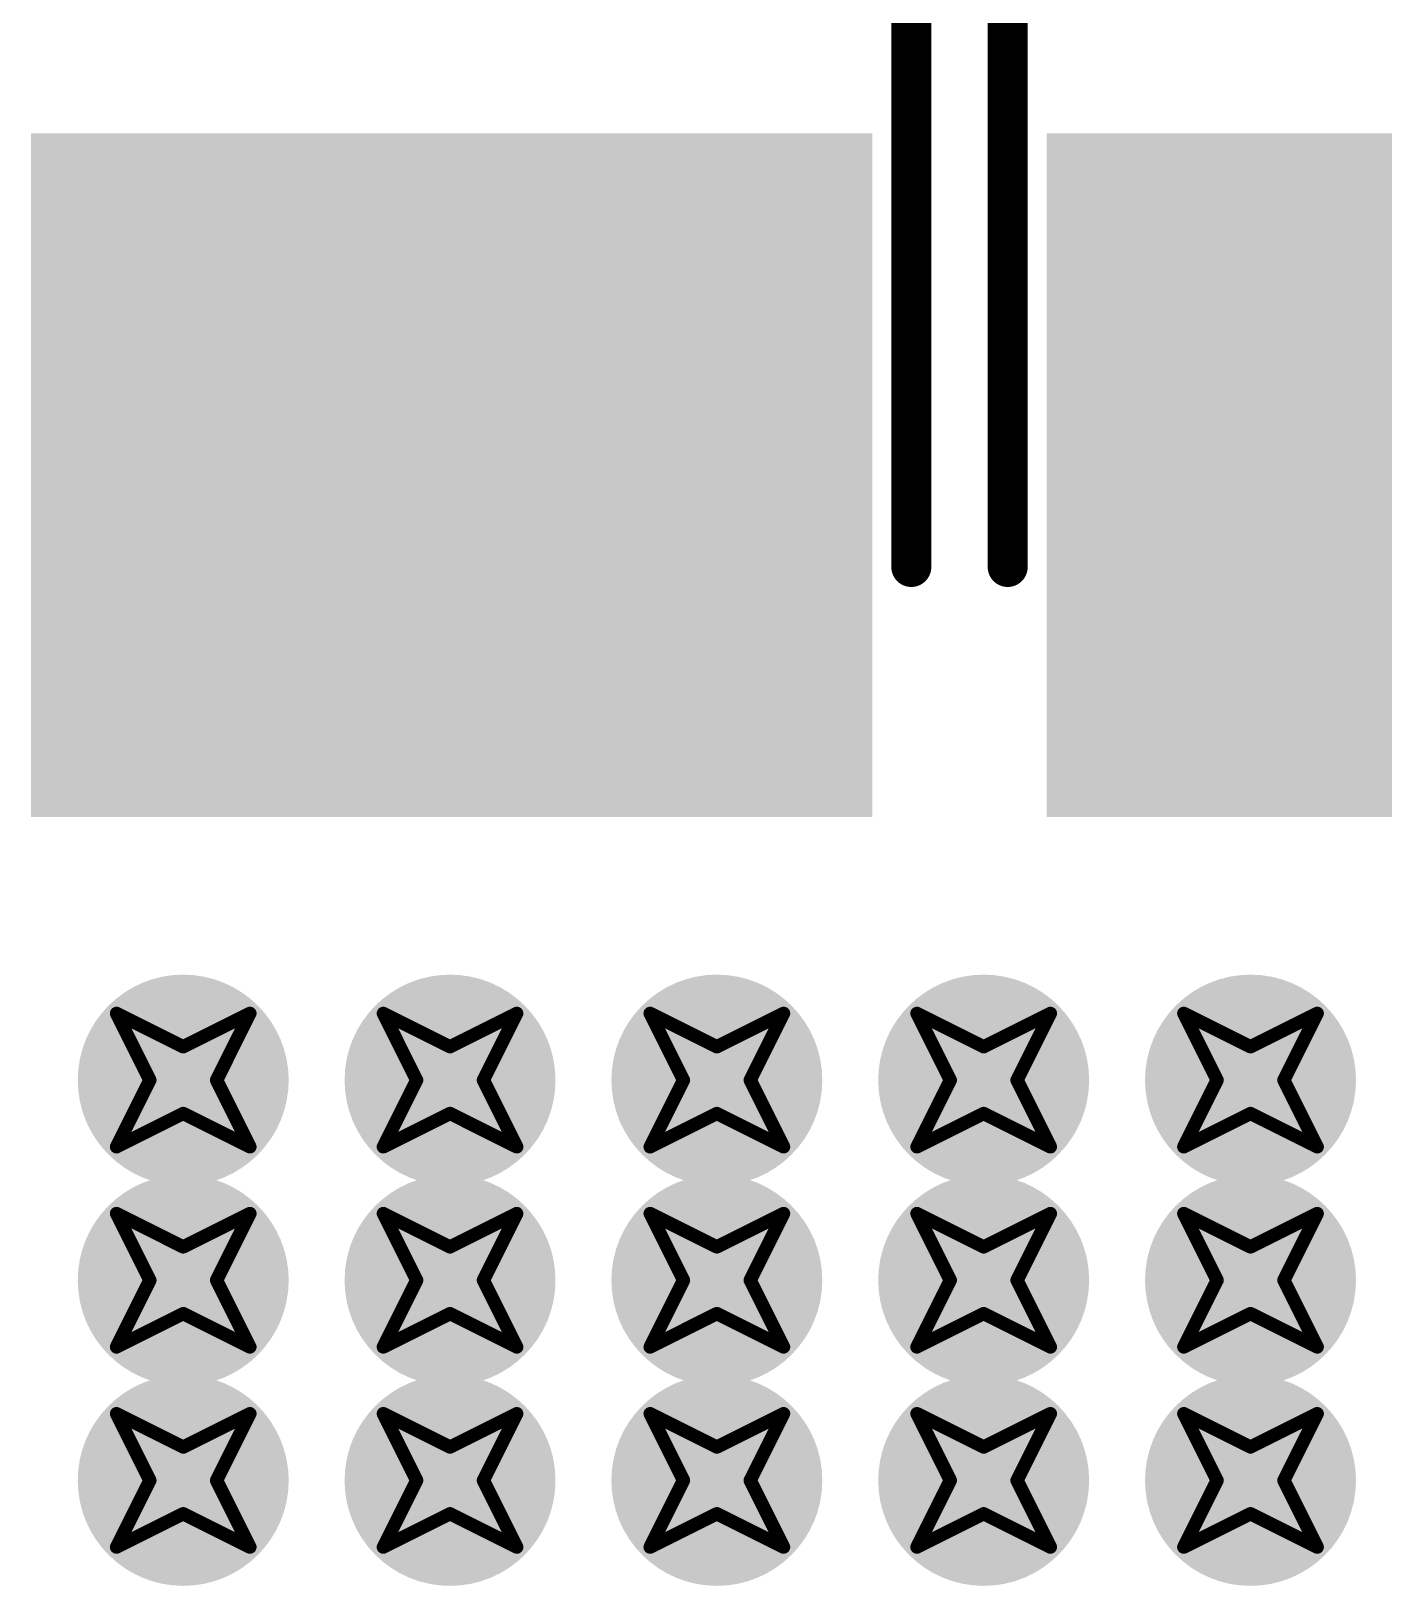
# Model space of a CAD drawing. Header units: inches. Extents: x -11 to 1110, y -7 to 455.
# Drawn here: x 638.56 to 643.71, y 19.18 to 25.1 of the extents above; entities that cross this region are included whole.
import ezdxf

# ---------------------------------------------------------------- set-up
doc = ezdxf.new("R2010")
doc.units = ezdxf.units.IN
for name, color, linetype in [('Bottom Layer', 5, 'Continuous'), ('Bottom Overlay', 54, 'Continuous'), ('Bottom Paste', 16, 'Continuous'), ('Bottom Solder', 6, 'Continuous'), ('Drill Drawing', 1, 'Continuous'), ('Top Layer', 1, 'Continuous'), ('Top Solder', 216, 'Continuous'), ('Via Holes', 16, 'Continuous')]:
    doc.layers.add(name, color=color, linetype=linetype)

# ---------------------------------------------------------------- blocks, each defined once
blk = doc.blocks.new('C____C_B_248')
at = {"layer": 'Bottom Layer'}
blk.add_hatch(color=5, dxfattribs=at).paths.add_polyline_path([(1.5, 1.5), (3.9, 1.5), (3.9, -1.5), (1.5, -1.5)])
at = {"layer": 'Bottom Paste'}
blk.add_hatch(color=16, dxfattribs=at).paths.add_polyline_path([(1.5, 1.5), (3.9, 1.5), (3.9, -1.5), (1.5, -1.5)])
at = {"layer": 'Bottom Solder'}
blk.add_hatch(color=6, dxfattribs=at).paths.add_polyline_path([(1.3984, 1.6016), (4.0016, 1.6016), (4.0016, -1.6016), (1.3984, -1.6016)])
at = {"layer": 'Bottom Overlay'}
blk.add_lwpolyline([(3.05, -1.75, 0.1524, 0.1524, 0), (-3.0251, -1.75, 0.1524, 0.1524, 0)], format="xyseb", dxfattribs=at)
blk.add_lwpolyline([(3.0119, -1.75, 0.0762, 0.0762, 1), (3.0881, -1.75, 0.0762, 0.0762, 1)], format="xyseb", close=True, dxfattribs=at)
blk = doc.blocks.new('C____C_B_249')
at = {"layer": 'Bottom Layer'}
blk.add_hatch(color=5, dxfattribs=at).paths.add_polyline_path([(1.5, 1.5), (3.9, 1.5), (3.9, -1.5), (1.5, -1.5)])
at = {"layer": 'Bottom Paste'}
blk.add_hatch(color=16, dxfattribs=at).paths.add_polyline_path([(1.5, 1.5), (3.9, 1.5), (3.9, -1.5), (1.5, -1.5)])
at = {"layer": 'Bottom Solder'}
blk.add_hatch(color=6, dxfattribs=at).paths.add_polyline_path([(1.3984, 1.6016), (4.0016, 1.6016), (4.0016, -1.6016), (1.3984, -1.6016)])
at = {"layer": 'Bottom Overlay'}
blk.add_lwpolyline([(3.05, 1.75, 0.1524, 0.1524, 0), (-3.0251, 1.75, 0.1524, 0.1524, 0)], format="xyseb", dxfattribs=at)
blk.add_lwpolyline([(3.0119, 1.75, 0.0762, 0.0762, 1), (3.0881, 1.75, 0.0762, 0.0762, 1)], format="xyseb", close=True, dxfattribs=at)

msp = doc.modelspace()

# ---------------------------------------------------------------- hatches: boundary and pattern name
at = {"layer": 'Bottom Layer'}
h = msp.add_hatch(color=5, dxfattribs=at)
edge = h.paths.add_edge_path()
edge.add_arc((639.1402, 21.1074), 0.3, 0, 360)
h = msp.add_hatch(color=5, dxfattribs=at)
edge = h.paths.add_edge_path()
edge.add_arc((640.1562, 21.1074), 0.3, 0, 360)
h = msp.add_hatch(color=5, dxfattribs=at)
edge = h.paths.add_edge_path()
edge.add_arc((641.1722, 21.1074), 0.3, 0, 360)
h = msp.add_hatch(color=5, dxfattribs=at)
edge = h.paths.add_edge_path()
edge.add_arc((642.1882, 21.1074), 0.3, 0, 360)
h = msp.add_hatch(color=5, dxfattribs=at)
edge = h.paths.add_edge_path()
edge.add_arc((643.2042, 21.1074), 0.3, 0, 360)
h = msp.add_hatch(color=5, dxfattribs=at)
edge = h.paths.add_edge_path()
edge.add_arc((639.1402, 20.3454), 0.3, 0, 360)
h = msp.add_hatch(color=5, dxfattribs=at)
edge = h.paths.add_edge_path()
edge.add_arc((640.1562, 20.3454), 0.3, 0, 360)
h = msp.add_hatch(color=5, dxfattribs=at)
edge = h.paths.add_edge_path()
edge.add_arc((641.1722, 20.3454), 0.3, 0, 360)
h = msp.add_hatch(color=5, dxfattribs=at)
edge = h.paths.add_edge_path()
edge.add_arc((642.1882, 20.3454), 0.3, 0, 360)
h = msp.add_hatch(color=5, dxfattribs=at)
edge = h.paths.add_edge_path()
edge.add_arc((643.2042, 20.3454), 0.3, 0, 360)
h = msp.add_hatch(color=5, dxfattribs=at)
edge = h.paths.add_edge_path()
edge.add_arc((639.1402, 19.5834), 0.3, 0, 360)
h = msp.add_hatch(color=5, dxfattribs=at)
edge = h.paths.add_edge_path()
edge.add_arc((640.1562, 19.5834), 0.3, 0, 360)
h = msp.add_hatch(color=5, dxfattribs=at)
edge = h.paths.add_edge_path()
edge.add_arc((641.1722, 19.5834), 0.3, 0, 360)
h = msp.add_hatch(color=5, dxfattribs=at)
edge = h.paths.add_edge_path()
edge.add_arc((642.1882, 19.5834), 0.3, 0, 360)
h = msp.add_hatch(color=5, dxfattribs=at)
edge = h.paths.add_edge_path()
edge.add_arc((643.2042, 19.5834), 0.3, 0, 360)
at = {"layer": 'Bottom Solder'}
h = msp.add_hatch(color=6, dxfattribs=at)
edge = h.paths.add_edge_path()
edge.add_arc((639.1402, 21.1074), 0.4016, 0, 360)
h = msp.add_hatch(color=6, dxfattribs=at)
edge = h.paths.add_edge_path()
edge.add_arc((640.1562, 21.1074), 0.4016, 0, 360)
h = msp.add_hatch(color=6, dxfattribs=at)
edge = h.paths.add_edge_path()
edge.add_arc((641.1722, 21.1074), 0.4016, 0, 360)
h = msp.add_hatch(color=6, dxfattribs=at)
edge = h.paths.add_edge_path()
edge.add_arc((642.1882, 21.1074), 0.4016, 0, 360)
h = msp.add_hatch(color=6, dxfattribs=at)
edge = h.paths.add_edge_path()
edge.add_arc((643.2042, 21.1074), 0.4016, 0, 360)
h = msp.add_hatch(color=6, dxfattribs=at)
edge = h.paths.add_edge_path()
edge.add_arc((639.1402, 20.3454), 0.4016, 0, 360)
h = msp.add_hatch(color=6, dxfattribs=at)
edge = h.paths.add_edge_path()
edge.add_arc((640.1562, 20.3454), 0.4016, 0, 360)
h = msp.add_hatch(color=6, dxfattribs=at)
edge = h.paths.add_edge_path()
edge.add_arc((641.1722, 20.3454), 0.4016, 0, 360)
h = msp.add_hatch(color=6, dxfattribs=at)
edge = h.paths.add_edge_path()
edge.add_arc((642.1882, 20.3454), 0.4016, 0, 360)
h = msp.add_hatch(color=6, dxfattribs=at)
edge = h.paths.add_edge_path()
edge.add_arc((643.2042, 20.3454), 0.4016, 0, 360)
h = msp.add_hatch(color=6, dxfattribs=at)
edge = h.paths.add_edge_path()
edge.add_arc((639.1402, 19.5834), 0.4016, 0, 360)
h = msp.add_hatch(color=6, dxfattribs=at)
edge = h.paths.add_edge_path()
edge.add_arc((640.1562, 19.5834), 0.4016, 0, 360)
h = msp.add_hatch(color=6, dxfattribs=at)
edge = h.paths.add_edge_path()
edge.add_arc((641.1722, 19.5834), 0.4016, 0, 360)
h = msp.add_hatch(color=6, dxfattribs=at)
edge = h.paths.add_edge_path()
edge.add_arc((642.1882, 19.5834), 0.4016, 0, 360)
h = msp.add_hatch(color=6, dxfattribs=at)
edge = h.paths.add_edge_path()
edge.add_arc((643.2042, 19.5834), 0.4016, 0, 360)
at = {"layer": 'Top Layer'}
h = msp.add_hatch(color=1, dxfattribs=at)
edge = h.paths.add_edge_path()
edge.add_arc((639.1402, 21.1074), 0.3, 0, 360)
h = msp.add_hatch(color=1, dxfattribs=at)
edge = h.paths.add_edge_path()
edge.add_arc((640.1562, 21.1074), 0.3, 0, 360)
h = msp.add_hatch(color=1, dxfattribs=at)
edge = h.paths.add_edge_path()
edge.add_arc((641.1722, 21.1074), 0.3, 0, 360)
h = msp.add_hatch(color=1, dxfattribs=at)
edge = h.paths.add_edge_path()
edge.add_arc((642.1882, 21.1074), 0.3, 0, 360)
h = msp.add_hatch(color=1, dxfattribs=at)
edge = h.paths.add_edge_path()
edge.add_arc((643.2042, 21.1074), 0.3, 0, 360)
h = msp.add_hatch(color=1, dxfattribs=at)
edge = h.paths.add_edge_path()
edge.add_arc((639.1402, 20.3454), 0.3, 0, 360)
h = msp.add_hatch(color=1, dxfattribs=at)
edge = h.paths.add_edge_path()
edge.add_arc((640.1562, 20.3454), 0.3, 0, 360)
h = msp.add_hatch(color=1, dxfattribs=at)
edge = h.paths.add_edge_path()
edge.add_arc((641.1722, 20.3454), 0.3, 0, 360)
h = msp.add_hatch(color=1, dxfattribs=at)
edge = h.paths.add_edge_path()
edge.add_arc((642.1882, 20.3454), 0.3, 0, 360)
h = msp.add_hatch(color=1, dxfattribs=at)
edge = h.paths.add_edge_path()
edge.add_arc((643.2042, 20.3454), 0.3, 0, 360)
h = msp.add_hatch(color=1, dxfattribs=at)
edge = h.paths.add_edge_path()
edge.add_arc((639.1402, 19.5834), 0.3, 0, 360)
h = msp.add_hatch(color=1, dxfattribs=at)
edge = h.paths.add_edge_path()
edge.add_arc((640.1562, 19.5834), 0.3, 0, 360)
h = msp.add_hatch(color=1, dxfattribs=at)
edge = h.paths.add_edge_path()
edge.add_arc((641.1722, 19.5834), 0.3, 0, 360)
h = msp.add_hatch(color=1, dxfattribs=at)
edge = h.paths.add_edge_path()
edge.add_arc((642.1882, 19.5834), 0.3, 0, 360)
h = msp.add_hatch(color=1, dxfattribs=at)
edge = h.paths.add_edge_path()
edge.add_arc((643.2042, 19.5834), 0.3, 0, 360)
at = {"layer": 'Top Solder'}
h = msp.add_hatch(color=216, dxfattribs=at)
edge = h.paths.add_edge_path()
edge.add_arc((639.1402, 21.1074), 0.4016, 0, 360)
h = msp.add_hatch(color=216, dxfattribs=at)
edge = h.paths.add_edge_path()
edge.add_arc((640.1562, 21.1074), 0.4016, 0, 360)
h = msp.add_hatch(color=216, dxfattribs=at)
edge = h.paths.add_edge_path()
edge.add_arc((641.1722, 21.1074), 0.4016, 0, 360)
h = msp.add_hatch(color=216, dxfattribs=at)
edge = h.paths.add_edge_path()
edge.add_arc((642.1882, 21.1074), 0.4016, 0, 360)
h = msp.add_hatch(color=216, dxfattribs=at)
edge = h.paths.add_edge_path()
edge.add_arc((643.2042, 21.1074), 0.4016, 0, 360)
h = msp.add_hatch(color=216, dxfattribs=at)
edge = h.paths.add_edge_path()
edge.add_arc((639.1402, 20.3454), 0.4016, 0, 360)
h = msp.add_hatch(color=216, dxfattribs=at)
edge = h.paths.add_edge_path()
edge.add_arc((640.1562, 20.3454), 0.4016, 0, 360)
h = msp.add_hatch(color=216, dxfattribs=at)
edge = h.paths.add_edge_path()
edge.add_arc((641.1722, 20.3454), 0.4016, 0, 360)
h = msp.add_hatch(color=216, dxfattribs=at)
edge = h.paths.add_edge_path()
edge.add_arc((642.1882, 20.3454), 0.4016, 0, 360)
h = msp.add_hatch(color=216, dxfattribs=at)
edge = h.paths.add_edge_path()
edge.add_arc((643.2042, 20.3454), 0.4016, 0, 360)
h = msp.add_hatch(color=216, dxfattribs=at)
edge = h.paths.add_edge_path()
edge.add_arc((639.1402, 19.5834), 0.4016, 0, 360)
h = msp.add_hatch(color=216, dxfattribs=at)
edge = h.paths.add_edge_path()
edge.add_arc((640.1562, 19.5834), 0.4016, 0, 360)
h = msp.add_hatch(color=216, dxfattribs=at)
edge = h.paths.add_edge_path()
edge.add_arc((641.1722, 19.5834), 0.4016, 0, 360)
h = msp.add_hatch(color=216, dxfattribs=at)
edge = h.paths.add_edge_path()
edge.add_arc((642.1882, 19.5834), 0.4016, 0, 360)
h = msp.add_hatch(color=216, dxfattribs=at)
edge = h.paths.add_edge_path()
edge.add_arc((643.2042, 19.5834), 0.4016, 0, 360)
at = {"layer": 'Via Holes'}
h = msp.add_hatch(color=7, dxfattribs=at)
edge = h.paths.add_edge_path()
edge.add_arc((639.1402, 21.1074), 0.15, 0, 360)
h = msp.add_hatch(color=7, dxfattribs=at)
edge = h.paths.add_edge_path()
edge.add_arc((640.1562, 21.1074), 0.15, 0, 360)
h = msp.add_hatch(color=7, dxfattribs=at)
edge = h.paths.add_edge_path()
edge.add_arc((641.1722, 21.1074), 0.15, 0, 360)
h = msp.add_hatch(color=7, dxfattribs=at)
edge = h.paths.add_edge_path()
edge.add_arc((642.1882, 21.1074), 0.15, 0, 360)
h = msp.add_hatch(color=7, dxfattribs=at)
edge = h.paths.add_edge_path()
edge.add_arc((643.2042, 21.1074), 0.15, 0, 360)
h = msp.add_hatch(color=7, dxfattribs=at)
edge = h.paths.add_edge_path()
edge.add_arc((639.1402, 20.3454), 0.15, 0, 360)
h = msp.add_hatch(color=7, dxfattribs=at)
edge = h.paths.add_edge_path()
edge.add_arc((640.1562, 20.3454), 0.15, 0, 360)
h = msp.add_hatch(color=7, dxfattribs=at)
edge = h.paths.add_edge_path()
edge.add_arc((641.1722, 20.3454), 0.15, 0, 360)
h = msp.add_hatch(color=7, dxfattribs=at)
edge = h.paths.add_edge_path()
edge.add_arc((642.1882, 20.3454), 0.15, 0, 360)
h = msp.add_hatch(color=7, dxfattribs=at)
edge = h.paths.add_edge_path()
edge.add_arc((643.2042, 20.3454), 0.15, 0, 360)
h = msp.add_hatch(color=7, dxfattribs=at)
edge = h.paths.add_edge_path()
edge.add_arc((639.1402, 19.5834), 0.15, 0, 360)
h = msp.add_hatch(color=7, dxfattribs=at)
edge = h.paths.add_edge_path()
edge.add_arc((640.1562, 19.5834), 0.15, 0, 360)
h = msp.add_hatch(color=7, dxfattribs=at)
edge = h.paths.add_edge_path()
edge.add_arc((641.1722, 19.5834), 0.15, 0, 360)
h = msp.add_hatch(color=7, dxfattribs=at)
edge = h.paths.add_edge_path()
edge.add_arc((642.1882, 19.5834), 0.15, 0, 360)
h = msp.add_hatch(color=7, dxfattribs=at)
edge = h.paths.add_edge_path()
edge.add_arc((643.2042, 19.5834), 0.15, 0, 360)

# ---------------------------------------------------------------- linework, layer by layer
at = {"layer": 'Drill Drawing'}
for points in [[(638.8862, 21.3614, 0.0508, 0.0508, 0), (639.1402, 21.2344, 0.0508, 0.0508, 0)], [(638.8862, 21.3614, 0.0508, 0.0508, 0), (639.0132, 21.1074, 0.0508, 0.0508, 0)], [(639.1402, 21.2344, 0.0508, 0.0508, 0), (639.3942, 21.3614, 0.0508, 0.0508, 0)], [(639.2672, 21.1074, 0.0508, 0.0508, 0), (639.3942, 21.3614, 0.0508, 0.0508, 0)], [(639.9022, 21.3614, 0.0508, 0.0508, 0), (640.1562, 21.2344, 0.0508, 0.0508, 0)], [(639.9022, 21.3614, 0.0508, 0.0508, 0), (640.0292, 21.1074, 0.0508, 0.0508, 0)], [(640.1562, 21.2344, 0.0508, 0.0508, 0), (640.4102, 21.3614, 0.0508, 0.0508, 0)], [(640.2832, 21.1074, 0.0508, 0.0508, 0), (640.4102, 21.3614, 0.0508, 0.0508, 0)], [(640.9182, 21.3614, 0.0508, 0.0508, 0), (641.1722, 21.2344, 0.0508, 0.0508, 0)], [(640.9182, 21.3614, 0.0508, 0.0508, 0), (641.0452, 21.1074, 0.0508, 0.0508, 0)], [(641.1722, 21.2344, 0.0508, 0.0508, 0), (641.4262, 21.3614, 0.0508, 0.0508, 0)], [(641.2992, 21.1074, 0.0508, 0.0508, 0), (641.4262, 21.3614, 0.0508, 0.0508, 0)], [(641.9342, 21.3614, 0.0508, 0.0508, 0), (642.1882, 21.2344, 0.0508, 0.0508, 0)], [(641.9342, 21.3614, 0.0508, 0.0508, 0), (642.0612, 21.1074, 0.0508, 0.0508, 0)], [(642.1882, 21.2344, 0.0508, 0.0508, 0), (642.4422, 21.3614, 0.0508, 0.0508, 0)], [(642.3152, 21.1074, 0.0508, 0.0508, 0), (642.4422, 21.3614, 0.0508, 0.0508, 0)], [(642.9502, 21.3614, 0.0508, 0.0508, 0), (643.2042, 21.2344, 0.0508, 0.0508, 0)], [(642.9502, 21.3614, 0.0508, 0.0508, 0), (643.0772, 21.1074, 0.0508, 0.0508, 0)], [(643.2042, 21.2344, 0.0508, 0.0508, 0), (643.4582, 21.3614, 0.0508, 0.0508, 0)], [(643.3312, 21.1074, 0.0508, 0.0508, 0), (643.4582, 21.3614, 0.0508, 0.0508, 0)], [(638.8862, 20.8534, 0.0508, 0.0508, 0), (639.0132, 21.1074, 0.0508, 0.0508, 0)], [(639.2672, 21.1074, 0.0508, 0.0508, 0), (639.3942, 20.8534, 0.0508, 0.0508, 0)], [(639.9022, 20.8534, 0.0508, 0.0508, 0), (640.0292, 21.1074, 0.0508, 0.0508, 0)], [(640.2832, 21.1074, 0.0508, 0.0508, 0), (640.4102, 20.8534, 0.0508, 0.0508, 0)], [(640.9182, 20.8534, 0.0508, 0.0508, 0), (641.0452, 21.1074, 0.0508, 0.0508, 0)], [(641.2992, 21.1074, 0.0508, 0.0508, 0), (641.4262, 20.8534, 0.0508, 0.0508, 0)], [(641.9342, 20.8534, 0.0508, 0.0508, 0), (642.0612, 21.1074, 0.0508, 0.0508, 0)], [(642.3152, 21.1074, 0.0508, 0.0508, 0), (642.4422, 20.8534, 0.0508, 0.0508, 0)], [(642.9502, 20.8534, 0.0508, 0.0508, 0), (643.0772, 21.1074, 0.0508, 0.0508, 0)], [(643.3312, 21.1074, 0.0508, 0.0508, 0), (643.4582, 20.8534, 0.0508, 0.0508, 0)], [(638.8862, 20.8534, 0.0508, 0.0508, 0), (639.1402, 20.9804, 0.0508, 0.0508, 0)], [(639.1402, 20.9804, 0.0508, 0.0508, 0), (639.3942, 20.8534, 0.0508, 0.0508, 0)], [(639.9022, 20.8534, 0.0508, 0.0508, 0), (640.1562, 20.9804, 0.0508, 0.0508, 0)], [(640.1562, 20.9804, 0.0508, 0.0508, 0), (640.4102, 20.8534, 0.0508, 0.0508, 0)], [(640.9182, 20.8534, 0.0508, 0.0508, 0), (641.1722, 20.9804, 0.0508, 0.0508, 0)], [(641.1722, 20.9804, 0.0508, 0.0508, 0), (641.4262, 20.8534, 0.0508, 0.0508, 0)], [(641.9342, 20.8534, 0.0508, 0.0508, 0), (642.1882, 20.9804, 0.0508, 0.0508, 0)], [(642.1882, 20.9804, 0.0508, 0.0508, 0), (642.4422, 20.8534, 0.0508, 0.0508, 0)], [(642.9502, 20.8534, 0.0508, 0.0508, 0), (643.2042, 20.9804, 0.0508, 0.0508, 0)], [(643.2042, 20.9804, 0.0508, 0.0508, 0), (643.4582, 20.8534, 0.0508, 0.0508, 0)], [(638.8862, 20.5994, 0.0508, 0.0508, 0), (639.1402, 20.4724, 0.0508, 0.0508, 0)], [(638.8862, 20.5994, 0.0508, 0.0508, 0), (639.0132, 20.3454, 0.0508, 0.0508, 0)], [(639.1402, 20.4724, 0.0508, 0.0508, 0), (639.3942, 20.5994, 0.0508, 0.0508, 0)], [(639.2672, 20.3454, 0.0508, 0.0508, 0), (639.3942, 20.5994, 0.0508, 0.0508, 0)], [(639.9022, 20.5994, 0.0508, 0.0508, 0), (640.1562, 20.4724, 0.0508, 0.0508, 0)], [(639.9022, 20.5994, 0.0508, 0.0508, 0), (640.0292, 20.3454, 0.0508, 0.0508, 0)], [(640.1562, 20.4724, 0.0508, 0.0508, 0), (640.4102, 20.5994, 0.0508, 0.0508, 0)], [(640.2832, 20.3454, 0.0508, 0.0508, 0), (640.4102, 20.5994, 0.0508, 0.0508, 0)], [(640.9182, 20.5994, 0.0508, 0.0508, 0), (641.1722, 20.4724, 0.0508, 0.0508, 0)], [(640.9182, 20.5994, 0.0508, 0.0508, 0), (641.0452, 20.3454, 0.0508, 0.0508, 0)], [(641.1722, 20.4724, 0.0508, 0.0508, 0), (641.4262, 20.5994, 0.0508, 0.0508, 0)], [(641.2992, 20.3454, 0.0508, 0.0508, 0), (641.4262, 20.5994, 0.0508, 0.0508, 0)], [(641.9342, 20.5994, 0.0508, 0.0508, 0), (642.1882, 20.4724, 0.0508, 0.0508, 0)], [(641.9342, 20.5994, 0.0508, 0.0508, 0), (642.0612, 20.3454, 0.0508, 0.0508, 0)], [(642.1882, 20.4724, 0.0508, 0.0508, 0), (642.4422, 20.5994, 0.0508, 0.0508, 0)], [(642.3152, 20.3454, 0.0508, 0.0508, 0), (642.4422, 20.5994, 0.0508, 0.0508, 0)], [(642.9502, 20.5994, 0.0508, 0.0508, 0), (643.2042, 20.4724, 0.0508, 0.0508, 0)], [(642.9502, 20.5994, 0.0508, 0.0508, 0), (643.0772, 20.3454, 0.0508, 0.0508, 0)], [(643.2042, 20.4724, 0.0508, 0.0508, 0), (643.4582, 20.5994, 0.0508, 0.0508, 0)], [(643.3312, 20.3454, 0.0508, 0.0508, 0), (643.4582, 20.5994, 0.0508, 0.0508, 0)], [(638.8862, 20.0914, 0.0508, 0.0508, 0), (639.0132, 20.3454, 0.0508, 0.0508, 0)], [(639.2672, 20.3454, 0.0508, 0.0508, 0), (639.3942, 20.0914, 0.0508, 0.0508, 0)], [(639.9022, 20.0914, 0.0508, 0.0508, 0), (640.0292, 20.3454, 0.0508, 0.0508, 0)], [(640.2832, 20.3454, 0.0508, 0.0508, 0), (640.4102, 20.0914, 0.0508, 0.0508, 0)], [(640.9182, 20.0914, 0.0508, 0.0508, 0), (641.0452, 20.3454, 0.0508, 0.0508, 0)], [(641.2992, 20.3454, 0.0508, 0.0508, 0), (641.4262, 20.0914, 0.0508, 0.0508, 0)], [(641.9342, 20.0914, 0.0508, 0.0508, 0), (642.0612, 20.3454, 0.0508, 0.0508, 0)], [(642.3152, 20.3454, 0.0508, 0.0508, 0), (642.4422, 20.0914, 0.0508, 0.0508, 0)], [(642.9502, 20.0914, 0.0508, 0.0508, 0), (643.0772, 20.3454, 0.0508, 0.0508, 0)], [(643.3312, 20.3454, 0.0508, 0.0508, 0), (643.4582, 20.0914, 0.0508, 0.0508, 0)], [(638.8862, 20.0914, 0.0508, 0.0508, 0), (639.1402, 20.2184, 0.0508, 0.0508, 0)], [(639.1402, 20.2184, 0.0508, 0.0508, 0), (639.3942, 20.0914, 0.0508, 0.0508, 0)], [(639.9022, 20.0914, 0.0508, 0.0508, 0), (640.1562, 20.2184, 0.0508, 0.0508, 0)], [(640.1562, 20.2184, 0.0508, 0.0508, 0), (640.4102, 20.0914, 0.0508, 0.0508, 0)], [(640.9182, 20.0914, 0.0508, 0.0508, 0), (641.1722, 20.2184, 0.0508, 0.0508, 0)], [(641.1722, 20.2184, 0.0508, 0.0508, 0), (641.4262, 20.0914, 0.0508, 0.0508, 0)], [(641.9342, 20.0914, 0.0508, 0.0508, 0), (642.1882, 20.2184, 0.0508, 0.0508, 0)], [(642.1882, 20.2184, 0.0508, 0.0508, 0), (642.4422, 20.0914, 0.0508, 0.0508, 0)], [(642.9502, 20.0914, 0.0508, 0.0508, 0), (643.2042, 20.2184, 0.0508, 0.0508, 0)], [(643.2042, 20.2184, 0.0508, 0.0508, 0), (643.4582, 20.0914, 0.0508, 0.0508, 0)], [(638.8862, 19.8374, 0.0508, 0.0508, 0), (639.1402, 19.7104, 0.0508, 0.0508, 0)], [(638.8862, 19.8374, 0.0508, 0.0508, 0), (639.0132, 19.5834, 0.0508, 0.0508, 0)], [(639.1402, 19.7104, 0.0508, 0.0508, 0), (639.3942, 19.8374, 0.0508, 0.0508, 0)], [(639.2672, 19.5834, 0.0508, 0.0508, 0), (639.3942, 19.8374, 0.0508, 0.0508, 0)], [(639.9022, 19.8374, 0.0508, 0.0508, 0), (640.1562, 19.7104, 0.0508, 0.0508, 0)], [(639.9022, 19.8374, 0.0508, 0.0508, 0), (640.0292, 19.5834, 0.0508, 0.0508, 0)], [(640.1562, 19.7104, 0.0508, 0.0508, 0), (640.4102, 19.8374, 0.0508, 0.0508, 0)], [(640.2832, 19.5834, 0.0508, 0.0508, 0), (640.4102, 19.8374, 0.0508, 0.0508, 0)], [(640.9182, 19.8374, 0.0508, 0.0508, 0), (641.1722, 19.7104, 0.0508, 0.0508, 0)], [(640.9182, 19.8374, 0.0508, 0.0508, 0), (641.0452, 19.5834, 0.0508, 0.0508, 0)], [(641.1722, 19.7104, 0.0508, 0.0508, 0), (641.4262, 19.8374, 0.0508, 0.0508, 0)], [(641.2992, 19.5834, 0.0508, 0.0508, 0), (641.4262, 19.8374, 0.0508, 0.0508, 0)], [(641.9342, 19.8374, 0.0508, 0.0508, 0), (642.1882, 19.7104, 0.0508, 0.0508, 0)], [(641.9342, 19.8374, 0.0508, 0.0508, 0), (642.0612, 19.5834, 0.0508, 0.0508, 0)], [(642.1882, 19.7104, 0.0508, 0.0508, 0), (642.4422, 19.8374, 0.0508, 0.0508, 0)], [(642.3152, 19.5834, 0.0508, 0.0508, 0), (642.4422, 19.8374, 0.0508, 0.0508, 0)], [(642.9502, 19.8374, 0.0508, 0.0508, 0), (643.2042, 19.7104, 0.0508, 0.0508, 0)], [(642.9502, 19.8374, 0.0508, 0.0508, 0), (643.0772, 19.5834, 0.0508, 0.0508, 0)], [(643.2042, 19.7104, 0.0508, 0.0508, 0), (643.4582, 19.8374, 0.0508, 0.0508, 0)], [(643.3312, 19.5834, 0.0508, 0.0508, 0), (643.4582, 19.8374, 0.0508, 0.0508, 0)], [(638.8862, 19.3294, 0.0508, 0.0508, 0), (639.0132, 19.5834, 0.0508, 0.0508, 0)], [(639.2672, 19.5834, 0.0508, 0.0508, 0), (639.3942, 19.3294, 0.0508, 0.0508, 0)], [(639.9022, 19.3294, 0.0508, 0.0508, 0), (640.0292, 19.5834, 0.0508, 0.0508, 0)], [(640.2832, 19.5834, 0.0508, 0.0508, 0), (640.4102, 19.3294, 0.0508, 0.0508, 0)], [(640.9182, 19.3294, 0.0508, 0.0508, 0), (641.0452, 19.5834, 0.0508, 0.0508, 0)], [(641.2992, 19.5834, 0.0508, 0.0508, 0), (641.4262, 19.3294, 0.0508, 0.0508, 0)], [(641.9342, 19.3294, 0.0508, 0.0508, 0), (642.0612, 19.5834, 0.0508, 0.0508, 0)], [(642.3152, 19.5834, 0.0508, 0.0508, 0), (642.4422, 19.3294, 0.0508, 0.0508, 0)], [(642.9502, 19.3294, 0.0508, 0.0508, 0), (643.0772, 19.5834, 0.0508, 0.0508, 0)], [(643.3312, 19.5834, 0.0508, 0.0508, 0), (643.4582, 19.3294, 0.0508, 0.0508, 0)], [(638.8862, 19.3294, 0.0508, 0.0508, 0), (639.1402, 19.4564, 0.0508, 0.0508, 0)], [(639.1402, 19.4564, 0.0508, 0.0508, 0), (639.3942, 19.3294, 0.0508, 0.0508, 0)], [(639.9022, 19.3294, 0.0508, 0.0508, 0), (640.1562, 19.4564, 0.0508, 0.0508, 0)], [(640.1562, 19.4564, 0.0508, 0.0508, 0), (640.4102, 19.3294, 0.0508, 0.0508, 0)], [(640.9182, 19.3294, 0.0508, 0.0508, 0), (641.1722, 19.4564, 0.0508, 0.0508, 0)], [(641.1722, 19.4564, 0.0508, 0.0508, 0), (641.4262, 19.3294, 0.0508, 0.0508, 0)], [(641.9342, 19.3294, 0.0508, 0.0508, 0), (642.1882, 19.4564, 0.0508, 0.0508, 0)], [(642.1882, 19.4564, 0.0508, 0.0508, 0), (642.4422, 19.3294, 0.0508, 0.0508, 0)], [(642.9502, 19.3294, 0.0508, 0.0508, 0), (643.2042, 19.4564, 0.0508, 0.0508, 0)], [(643.2042, 19.4564, 0.0508, 0.0508, 0), (643.4582, 19.3294, 0.0508, 0.0508, 0)]]:
    msp.add_lwpolyline(points, format="xyseb", dxfattribs=at)
for points in [[(638.8735, 21.3614, 0.0254, 0.0254, 1), (638.8989, 21.3614, 0.0254, 0.0254, 1)], [(638.8735, 21.3614, 0.0254, 0.0254, 1), (638.8989, 21.3614, 0.0254, 0.0254, 1)], [(639.3815, 21.3614, 0.0254, 0.0254, 1), (639.4069, 21.3614, 0.0254, 0.0254, 1)], [(639.3815, 21.3614, 0.0254, 0.0254, 1), (639.4069, 21.3614, 0.0254, 0.0254, 1)], [(639.8895, 21.3614, 0.0254, 0.0254, 1), (639.9149, 21.3614, 0.0254, 0.0254, 1)], [(639.8895, 21.3614, 0.0254, 0.0254, 1), (639.9149, 21.3614, 0.0254, 0.0254, 1)], [(640.3975, 21.3614, 0.0254, 0.0254, 1), (640.4229, 21.3614, 0.0254, 0.0254, 1)], [(640.3975, 21.3614, 0.0254, 0.0254, 1), (640.4229, 21.3614, 0.0254, 0.0254, 1)], [(640.9055, 21.3614, 0.0254, 0.0254, 1), (640.9309, 21.3614, 0.0254, 0.0254, 1)], [(640.9055, 21.3614, 0.0254, 0.0254, 1), (640.9309, 21.3614, 0.0254, 0.0254, 1)], [(641.4135, 21.3614, 0.0254, 0.0254, 1), (641.4389, 21.3614, 0.0254, 0.0254, 1)], [(641.4135, 21.3614, 0.0254, 0.0254, 1), (641.4389, 21.3614, 0.0254, 0.0254, 1)], [(641.9215, 21.3614, 0.0254, 0.0254, 1), (641.9469, 21.3614, 0.0254, 0.0254, 1)], [(641.9215, 21.3614, 0.0254, 0.0254, 1), (641.9469, 21.3614, 0.0254, 0.0254, 1)], [(642.4295, 21.3614, 0.0254, 0.0254, 1), (642.4549, 21.3614, 0.0254, 0.0254, 1)], [(642.4295, 21.3614, 0.0254, 0.0254, 1), (642.4549, 21.3614, 0.0254, 0.0254, 1)], [(642.9375, 21.3614, 0.0254, 0.0254, 1), (642.9629, 21.3614, 0.0254, 0.0254, 1)], [(642.9375, 21.3614, 0.0254, 0.0254, 1), (642.9629, 21.3614, 0.0254, 0.0254, 1)], [(643.4455, 21.3614, 0.0254, 0.0254, 1), (643.4709, 21.3614, 0.0254, 0.0254, 1)], [(643.4455, 21.3614, 0.0254, 0.0254, 1), (643.4709, 21.3614, 0.0254, 0.0254, 1)], [(639.1275, 21.2344, 0.0254, 0.0254, 1), (639.1529, 21.2344, 0.0254, 0.0254, 1)], [(639.1275, 21.2344, 0.0254, 0.0254, 1), (639.1529, 21.2344, 0.0254, 0.0254, 1)], [(640.1435, 21.2344, 0.0254, 0.0254, 1), (640.1689, 21.2344, 0.0254, 0.0254, 1)], [(640.1435, 21.2344, 0.0254, 0.0254, 1), (640.1689, 21.2344, 0.0254, 0.0254, 1)], [(641.1595, 21.2344, 0.0254, 0.0254, 1), (641.1849, 21.2344, 0.0254, 0.0254, 1)], [(641.1595, 21.2344, 0.0254, 0.0254, 1), (641.1849, 21.2344, 0.0254, 0.0254, 1)], [(642.1755, 21.2344, 0.0254, 0.0254, 1), (642.2009, 21.2344, 0.0254, 0.0254, 1)], [(642.1755, 21.2344, 0.0254, 0.0254, 1), (642.2009, 21.2344, 0.0254, 0.0254, 1)], [(643.1915, 21.2344, 0.0254, 0.0254, 1), (643.2169, 21.2344, 0.0254, 0.0254, 1)], [(643.1915, 21.2344, 0.0254, 0.0254, 1), (643.2169, 21.2344, 0.0254, 0.0254, 1)], [(639.0005, 21.1074, 0.0254, 0.0254, 1), (639.0259, 21.1074, 0.0254, 0.0254, 1)], [(639.0005, 21.1074, 0.0254, 0.0254, 1), (639.0259, 21.1074, 0.0254, 0.0254, 1)], [(639.2545, 21.1074, 0.0254, 0.0254, 1), (639.2799, 21.1074, 0.0254, 0.0254, 1)], [(639.2545, 21.1074, 0.0254, 0.0254, 1), (639.2799, 21.1074, 0.0254, 0.0254, 1)], [(640.0165, 21.1074, 0.0254, 0.0254, 1), (640.0419, 21.1074, 0.0254, 0.0254, 1)], [(640.0165, 21.1074, 0.0254, 0.0254, 1), (640.0419, 21.1074, 0.0254, 0.0254, 1)], [(640.2705, 21.1074, 0.0254, 0.0254, 1), (640.2959, 21.1074, 0.0254, 0.0254, 1)], [(640.2705, 21.1074, 0.0254, 0.0254, 1), (640.2959, 21.1074, 0.0254, 0.0254, 1)], [(641.0325, 21.1074, 0.0254, 0.0254, 1), (641.0579, 21.1074, 0.0254, 0.0254, 1)], [(641.0325, 21.1074, 0.0254, 0.0254, 1), (641.0579, 21.1074, 0.0254, 0.0254, 1)], [(641.2865, 21.1074, 0.0254, 0.0254, 1), (641.3119, 21.1074, 0.0254, 0.0254, 1)], [(641.2865, 21.1074, 0.0254, 0.0254, 1), (641.3119, 21.1074, 0.0254, 0.0254, 1)], [(642.0485, 21.1074, 0.0254, 0.0254, 1), (642.0739, 21.1074, 0.0254, 0.0254, 1)], [(642.0485, 21.1074, 0.0254, 0.0254, 1), (642.0739, 21.1074, 0.0254, 0.0254, 1)], [(642.3025, 21.1074, 0.0254, 0.0254, 1), (642.3279, 21.1074, 0.0254, 0.0254, 1)], [(642.3025, 21.1074, 0.0254, 0.0254, 1), (642.3279, 21.1074, 0.0254, 0.0254, 1)], [(643.0645, 21.1074, 0.0254, 0.0254, 1), (643.0899, 21.1074, 0.0254, 0.0254, 1)], [(643.0645, 21.1074, 0.0254, 0.0254, 1), (643.0899, 21.1074, 0.0254, 0.0254, 1)], [(643.3185, 21.1074, 0.0254, 0.0254, 1), (643.3439, 21.1074, 0.0254, 0.0254, 1)], [(643.3185, 21.1074, 0.0254, 0.0254, 1), (643.3439, 21.1074, 0.0254, 0.0254, 1)], [(639.1275, 20.9804, 0.0254, 0.0254, 1), (639.1529, 20.9804, 0.0254, 0.0254, 1)], [(639.1275, 20.9804, 0.0254, 0.0254, 1), (639.1529, 20.9804, 0.0254, 0.0254, 1)], [(640.1435, 20.9804, 0.0254, 0.0254, 1), (640.1689, 20.9804, 0.0254, 0.0254, 1)], [(640.1435, 20.9804, 0.0254, 0.0254, 1), (640.1689, 20.9804, 0.0254, 0.0254, 1)], [(641.1595, 20.9804, 0.0254, 0.0254, 1), (641.1849, 20.9804, 0.0254, 0.0254, 1)], [(641.1595, 20.9804, 0.0254, 0.0254, 1), (641.1849, 20.9804, 0.0254, 0.0254, 1)], [(642.1755, 20.9804, 0.0254, 0.0254, 1), (642.2009, 20.9804, 0.0254, 0.0254, 1)], [(642.1755, 20.9804, 0.0254, 0.0254, 1), (642.2009, 20.9804, 0.0254, 0.0254, 1)], [(643.1915, 20.9804, 0.0254, 0.0254, 1), (643.2169, 20.9804, 0.0254, 0.0254, 1)], [(643.1915, 20.9804, 0.0254, 0.0254, 1), (643.2169, 20.9804, 0.0254, 0.0254, 1)], [(638.8735, 20.8534, 0.0254, 0.0254, 1), (638.8989, 20.8534, 0.0254, 0.0254, 1)], [(638.8735, 20.8534, 0.0254, 0.0254, 1), (638.8989, 20.8534, 0.0254, 0.0254, 1)], [(639.3815, 20.8534, 0.0254, 0.0254, 1), (639.4069, 20.8534, 0.0254, 0.0254, 1)], [(639.3815, 20.8534, 0.0254, 0.0254, 1), (639.4069, 20.8534, 0.0254, 0.0254, 1)], [(639.8895, 20.8534, 0.0254, 0.0254, 1), (639.9149, 20.8534, 0.0254, 0.0254, 1)], [(639.8895, 20.8534, 0.0254, 0.0254, 1), (639.9149, 20.8534, 0.0254, 0.0254, 1)], [(640.3975, 20.8534, 0.0254, 0.0254, 1), (640.4229, 20.8534, 0.0254, 0.0254, 1)], [(640.3975, 20.8534, 0.0254, 0.0254, 1), (640.4229, 20.8534, 0.0254, 0.0254, 1)], [(640.9055, 20.8534, 0.0254, 0.0254, 1), (640.9309, 20.8534, 0.0254, 0.0254, 1)], [(640.9055, 20.8534, 0.0254, 0.0254, 1), (640.9309, 20.8534, 0.0254, 0.0254, 1)], [(641.4135, 20.8534, 0.0254, 0.0254, 1), (641.4389, 20.8534, 0.0254, 0.0254, 1)], [(641.4135, 20.8534, 0.0254, 0.0254, 1), (641.4389, 20.8534, 0.0254, 0.0254, 1)], [(641.9215, 20.8534, 0.0254, 0.0254, 1), (641.9469, 20.8534, 0.0254, 0.0254, 1)], [(641.9215, 20.8534, 0.0254, 0.0254, 1), (641.9469, 20.8534, 0.0254, 0.0254, 1)], [(642.4295, 20.8534, 0.0254, 0.0254, 1), (642.4549, 20.8534, 0.0254, 0.0254, 1)], [(642.4295, 20.8534, 0.0254, 0.0254, 1), (642.4549, 20.8534, 0.0254, 0.0254, 1)], [(642.9375, 20.8534, 0.0254, 0.0254, 1), (642.9629, 20.8534, 0.0254, 0.0254, 1)], [(642.9375, 20.8534, 0.0254, 0.0254, 1), (642.9629, 20.8534, 0.0254, 0.0254, 1)], [(643.4455, 20.8534, 0.0254, 0.0254, 1), (643.4709, 20.8534, 0.0254, 0.0254, 1)], [(643.4455, 20.8534, 0.0254, 0.0254, 1), (643.4709, 20.8534, 0.0254, 0.0254, 1)], [(638.8735, 20.5994, 0.0254, 0.0254, 1), (638.8989, 20.5994, 0.0254, 0.0254, 1)], [(638.8735, 20.5994, 0.0254, 0.0254, 1), (638.8989, 20.5994, 0.0254, 0.0254, 1)], [(639.3815, 20.5994, 0.0254, 0.0254, 1), (639.4069, 20.5994, 0.0254, 0.0254, 1)], [(639.3815, 20.5994, 0.0254, 0.0254, 1), (639.4069, 20.5994, 0.0254, 0.0254, 1)], [(639.8895, 20.5994, 0.0254, 0.0254, 1), (639.9149, 20.5994, 0.0254, 0.0254, 1)], [(639.8895, 20.5994, 0.0254, 0.0254, 1), (639.9149, 20.5994, 0.0254, 0.0254, 1)], [(640.3975, 20.5994, 0.0254, 0.0254, 1), (640.4229, 20.5994, 0.0254, 0.0254, 1)], [(640.3975, 20.5994, 0.0254, 0.0254, 1), (640.4229, 20.5994, 0.0254, 0.0254, 1)], [(640.9055, 20.5994, 0.0254, 0.0254, 1), (640.9309, 20.5994, 0.0254, 0.0254, 1)], [(640.9055, 20.5994, 0.0254, 0.0254, 1), (640.9309, 20.5994, 0.0254, 0.0254, 1)], [(641.4135, 20.5994, 0.0254, 0.0254, 1), (641.4389, 20.5994, 0.0254, 0.0254, 1)], [(641.4135, 20.5994, 0.0254, 0.0254, 1), (641.4389, 20.5994, 0.0254, 0.0254, 1)], [(641.9215, 20.5994, 0.0254, 0.0254, 1), (641.9469, 20.5994, 0.0254, 0.0254, 1)], [(641.9215, 20.5994, 0.0254, 0.0254, 1), (641.9469, 20.5994, 0.0254, 0.0254, 1)], [(642.4295, 20.5994, 0.0254, 0.0254, 1), (642.4549, 20.5994, 0.0254, 0.0254, 1)], [(642.4295, 20.5994, 0.0254, 0.0254, 1), (642.4549, 20.5994, 0.0254, 0.0254, 1)], [(642.9375, 20.5994, 0.0254, 0.0254, 1), (642.9629, 20.5994, 0.0254, 0.0254, 1)], [(642.9375, 20.5994, 0.0254, 0.0254, 1), (642.9629, 20.5994, 0.0254, 0.0254, 1)], [(643.4455, 20.5994, 0.0254, 0.0254, 1), (643.4709, 20.5994, 0.0254, 0.0254, 1)], [(643.4455, 20.5994, 0.0254, 0.0254, 1), (643.4709, 20.5994, 0.0254, 0.0254, 1)], [(639.1275, 20.4724, 0.0254, 0.0254, 1), (639.1529, 20.4724, 0.0254, 0.0254, 1)], [(639.1275, 20.4724, 0.0254, 0.0254, 1), (639.1529, 20.4724, 0.0254, 0.0254, 1)], [(640.1435, 20.4724, 0.0254, 0.0254, 1), (640.1689, 20.4724, 0.0254, 0.0254, 1)], [(640.1435, 20.4724, 0.0254, 0.0254, 1), (640.1689, 20.4724, 0.0254, 0.0254, 1)], [(641.1595, 20.4724, 0.0254, 0.0254, 1), (641.1849, 20.4724, 0.0254, 0.0254, 1)], [(641.1595, 20.4724, 0.0254, 0.0254, 1), (641.1849, 20.4724, 0.0254, 0.0254, 1)], [(642.1755, 20.4724, 0.0254, 0.0254, 1), (642.2009, 20.4724, 0.0254, 0.0254, 1)], [(642.1755, 20.4724, 0.0254, 0.0254, 1), (642.2009, 20.4724, 0.0254, 0.0254, 1)], [(643.1915, 20.4724, 0.0254, 0.0254, 1), (643.2169, 20.4724, 0.0254, 0.0254, 1)], [(643.1915, 20.4724, 0.0254, 0.0254, 1), (643.2169, 20.4724, 0.0254, 0.0254, 1)], [(639.0005, 20.3454, 0.0254, 0.0254, 1), (639.0259, 20.3454, 0.0254, 0.0254, 1)], [(639.0005, 20.3454, 0.0254, 0.0254, 1), (639.0259, 20.3454, 0.0254, 0.0254, 1)], [(639.2545, 20.3454, 0.0254, 0.0254, 1), (639.2799, 20.3454, 0.0254, 0.0254, 1)], [(639.2545, 20.3454, 0.0254, 0.0254, 1), (639.2799, 20.3454, 0.0254, 0.0254, 1)], [(640.0165, 20.3454, 0.0254, 0.0254, 1), (640.0419, 20.3454, 0.0254, 0.0254, 1)], [(640.0165, 20.3454, 0.0254, 0.0254, 1), (640.0419, 20.3454, 0.0254, 0.0254, 1)], [(640.2705, 20.3454, 0.0254, 0.0254, 1), (640.2959, 20.3454, 0.0254, 0.0254, 1)], [(640.2705, 20.3454, 0.0254, 0.0254, 1), (640.2959, 20.3454, 0.0254, 0.0254, 1)], [(641.0325, 20.3454, 0.0254, 0.0254, 1), (641.0579, 20.3454, 0.0254, 0.0254, 1)], [(641.0325, 20.3454, 0.0254, 0.0254, 1), (641.0579, 20.3454, 0.0254, 0.0254, 1)], [(641.2865, 20.3454, 0.0254, 0.0254, 1), (641.3119, 20.3454, 0.0254, 0.0254, 1)], [(641.2865, 20.3454, 0.0254, 0.0254, 1), (641.3119, 20.3454, 0.0254, 0.0254, 1)], [(642.0485, 20.3454, 0.0254, 0.0254, 1), (642.0739, 20.3454, 0.0254, 0.0254, 1)], [(642.0485, 20.3454, 0.0254, 0.0254, 1), (642.0739, 20.3454, 0.0254, 0.0254, 1)], [(642.3025, 20.3454, 0.0254, 0.0254, 1), (642.3279, 20.3454, 0.0254, 0.0254, 1)], [(642.3025, 20.3454, 0.0254, 0.0254, 1), (642.3279, 20.3454, 0.0254, 0.0254, 1)], [(643.0645, 20.3454, 0.0254, 0.0254, 1), (643.0899, 20.3454, 0.0254, 0.0254, 1)], [(643.0645, 20.3454, 0.0254, 0.0254, 1), (643.0899, 20.3454, 0.0254, 0.0254, 1)], [(643.3185, 20.3454, 0.0254, 0.0254, 1), (643.3439, 20.3454, 0.0254, 0.0254, 1)], [(643.3185, 20.3454, 0.0254, 0.0254, 1), (643.3439, 20.3454, 0.0254, 0.0254, 1)], [(639.1275, 20.2184, 0.0254, 0.0254, 1), (639.1529, 20.2184, 0.0254, 0.0254, 1)], [(639.1275, 20.2184, 0.0254, 0.0254, 1), (639.1529, 20.2184, 0.0254, 0.0254, 1)], [(640.1435, 20.2184, 0.0254, 0.0254, 1), (640.1689, 20.2184, 0.0254, 0.0254, 1)], [(640.1435, 20.2184, 0.0254, 0.0254, 1), (640.1689, 20.2184, 0.0254, 0.0254, 1)], [(641.1595, 20.2184, 0.0254, 0.0254, 1), (641.1849, 20.2184, 0.0254, 0.0254, 1)], [(641.1595, 20.2184, 0.0254, 0.0254, 1), (641.1849, 20.2184, 0.0254, 0.0254, 1)], [(642.1755, 20.2184, 0.0254, 0.0254, 1), (642.2009, 20.2184, 0.0254, 0.0254, 1)], [(642.1755, 20.2184, 0.0254, 0.0254, 1), (642.2009, 20.2184, 0.0254, 0.0254, 1)], [(643.1915, 20.2184, 0.0254, 0.0254, 1), (643.2169, 20.2184, 0.0254, 0.0254, 1)], [(643.1915, 20.2184, 0.0254, 0.0254, 1), (643.2169, 20.2184, 0.0254, 0.0254, 1)], [(638.8735, 20.0914, 0.0254, 0.0254, 1), (638.8989, 20.0914, 0.0254, 0.0254, 1)], [(638.8735, 20.0914, 0.0254, 0.0254, 1), (638.8989, 20.0914, 0.0254, 0.0254, 1)], [(639.3815, 20.0914, 0.0254, 0.0254, 1), (639.4069, 20.0914, 0.0254, 0.0254, 1)], [(639.3815, 20.0914, 0.0254, 0.0254, 1), (639.4069, 20.0914, 0.0254, 0.0254, 1)], [(639.8895, 20.0914, 0.0254, 0.0254, 1), (639.9149, 20.0914, 0.0254, 0.0254, 1)], [(639.8895, 20.0914, 0.0254, 0.0254, 1), (639.9149, 20.0914, 0.0254, 0.0254, 1)], [(640.3975, 20.0914, 0.0254, 0.0254, 1), (640.4229, 20.0914, 0.0254, 0.0254, 1)], [(640.3975, 20.0914, 0.0254, 0.0254, 1), (640.4229, 20.0914, 0.0254, 0.0254, 1)], [(640.9055, 20.0914, 0.0254, 0.0254, 1), (640.9309, 20.0914, 0.0254, 0.0254, 1)], [(640.9055, 20.0914, 0.0254, 0.0254, 1), (640.9309, 20.0914, 0.0254, 0.0254, 1)], [(641.4135, 20.0914, 0.0254, 0.0254, 1), (641.4389, 20.0914, 0.0254, 0.0254, 1)], [(641.4135, 20.0914, 0.0254, 0.0254, 1), (641.4389, 20.0914, 0.0254, 0.0254, 1)], [(641.9215, 20.0914, 0.0254, 0.0254, 1), (641.9469, 20.0914, 0.0254, 0.0254, 1)], [(641.9215, 20.0914, 0.0254, 0.0254, 1), (641.9469, 20.0914, 0.0254, 0.0254, 1)], [(642.4295, 20.0914, 0.0254, 0.0254, 1), (642.4549, 20.0914, 0.0254, 0.0254, 1)], [(642.4295, 20.0914, 0.0254, 0.0254, 1), (642.4549, 20.0914, 0.0254, 0.0254, 1)], [(642.9375, 20.0914, 0.0254, 0.0254, 1), (642.9629, 20.0914, 0.0254, 0.0254, 1)], [(642.9375, 20.0914, 0.0254, 0.0254, 1), (642.9629, 20.0914, 0.0254, 0.0254, 1)], [(643.4455, 20.0914, 0.0254, 0.0254, 1), (643.4709, 20.0914, 0.0254, 0.0254, 1)], [(643.4455, 20.0914, 0.0254, 0.0254, 1), (643.4709, 20.0914, 0.0254, 0.0254, 1)], [(638.8735, 19.8374, 0.0254, 0.0254, 1), (638.8989, 19.8374, 0.0254, 0.0254, 1)], [(638.8735, 19.8374, 0.0254, 0.0254, 1), (638.8989, 19.8374, 0.0254, 0.0254, 1)], [(639.3815, 19.8374, 0.0254, 0.0254, 1), (639.4069, 19.8374, 0.0254, 0.0254, 1)], [(639.3815, 19.8374, 0.0254, 0.0254, 1), (639.4069, 19.8374, 0.0254, 0.0254, 1)], [(639.8895, 19.8374, 0.0254, 0.0254, 1), (639.9149, 19.8374, 0.0254, 0.0254, 1)], [(639.8895, 19.8374, 0.0254, 0.0254, 1), (639.9149, 19.8374, 0.0254, 0.0254, 1)], [(640.3975, 19.8374, 0.0254, 0.0254, 1), (640.4229, 19.8374, 0.0254, 0.0254, 1)], [(640.3975, 19.8374, 0.0254, 0.0254, 1), (640.4229, 19.8374, 0.0254, 0.0254, 1)], [(640.9055, 19.8374, 0.0254, 0.0254, 1), (640.9309, 19.8374, 0.0254, 0.0254, 1)], [(640.9055, 19.8374, 0.0254, 0.0254, 1), (640.9309, 19.8374, 0.0254, 0.0254, 1)], [(641.4135, 19.8374, 0.0254, 0.0254, 1), (641.4389, 19.8374, 0.0254, 0.0254, 1)], [(641.4135, 19.8374, 0.0254, 0.0254, 1), (641.4389, 19.8374, 0.0254, 0.0254, 1)], [(641.9215, 19.8374, 0.0254, 0.0254, 1), (641.9469, 19.8374, 0.0254, 0.0254, 1)], [(641.9215, 19.8374, 0.0254, 0.0254, 1), (641.9469, 19.8374, 0.0254, 0.0254, 1)], [(642.4295, 19.8374, 0.0254, 0.0254, 1), (642.4549, 19.8374, 0.0254, 0.0254, 1)], [(642.4295, 19.8374, 0.0254, 0.0254, 1), (642.4549, 19.8374, 0.0254, 0.0254, 1)], [(642.9375, 19.8374, 0.0254, 0.0254, 1), (642.9629, 19.8374, 0.0254, 0.0254, 1)], [(642.9375, 19.8374, 0.0254, 0.0254, 1), (642.9629, 19.8374, 0.0254, 0.0254, 1)], [(643.4455, 19.8374, 0.0254, 0.0254, 1), (643.4709, 19.8374, 0.0254, 0.0254, 1)], [(643.4455, 19.8374, 0.0254, 0.0254, 1), (643.4709, 19.8374, 0.0254, 0.0254, 1)], [(639.1275, 19.7104, 0.0254, 0.0254, 1), (639.1529, 19.7104, 0.0254, 0.0254, 1)], [(639.1275, 19.7104, 0.0254, 0.0254, 1), (639.1529, 19.7104, 0.0254, 0.0254, 1)], [(640.1435, 19.7104, 0.0254, 0.0254, 1), (640.1689, 19.7104, 0.0254, 0.0254, 1)], [(640.1435, 19.7104, 0.0254, 0.0254, 1), (640.1689, 19.7104, 0.0254, 0.0254, 1)], [(641.1595, 19.7104, 0.0254, 0.0254, 1), (641.1849, 19.7104, 0.0254, 0.0254, 1)], [(641.1595, 19.7104, 0.0254, 0.0254, 1), (641.1849, 19.7104, 0.0254, 0.0254, 1)], [(642.1755, 19.7104, 0.0254, 0.0254, 1), (642.2009, 19.7104, 0.0254, 0.0254, 1)], [(642.1755, 19.7104, 0.0254, 0.0254, 1), (642.2009, 19.7104, 0.0254, 0.0254, 1)], [(643.1915, 19.7104, 0.0254, 0.0254, 1), (643.2169, 19.7104, 0.0254, 0.0254, 1)], [(643.1915, 19.7104, 0.0254, 0.0254, 1), (643.2169, 19.7104, 0.0254, 0.0254, 1)], [(639.0005, 19.5834, 0.0254, 0.0254, 1), (639.0259, 19.5834, 0.0254, 0.0254, 1)], [(639.0005, 19.5834, 0.0254, 0.0254, 1), (639.0259, 19.5834, 0.0254, 0.0254, 1)], [(639.2545, 19.5834, 0.0254, 0.0254, 1), (639.2799, 19.5834, 0.0254, 0.0254, 1)], [(639.2545, 19.5834, 0.0254, 0.0254, 1), (639.2799, 19.5834, 0.0254, 0.0254, 1)], [(640.0165, 19.5834, 0.0254, 0.0254, 1), (640.0419, 19.5834, 0.0254, 0.0254, 1)], [(640.0165, 19.5834, 0.0254, 0.0254, 1), (640.0419, 19.5834, 0.0254, 0.0254, 1)], [(640.2705, 19.5834, 0.0254, 0.0254, 1), (640.2959, 19.5834, 0.0254, 0.0254, 1)], [(640.2705, 19.5834, 0.0254, 0.0254, 1), (640.2959, 19.5834, 0.0254, 0.0254, 1)], [(641.0325, 19.5834, 0.0254, 0.0254, 1), (641.0579, 19.5834, 0.0254, 0.0254, 1)], [(641.0325, 19.5834, 0.0254, 0.0254, 1), (641.0579, 19.5834, 0.0254, 0.0254, 1)], [(641.2865, 19.5834, 0.0254, 0.0254, 1), (641.3119, 19.5834, 0.0254, 0.0254, 1)], [(641.2865, 19.5834, 0.0254, 0.0254, 1), (641.3119, 19.5834, 0.0254, 0.0254, 1)], [(642.0485, 19.5834, 0.0254, 0.0254, 1), (642.0739, 19.5834, 0.0254, 0.0254, 1)], [(642.0485, 19.5834, 0.0254, 0.0254, 1), (642.0739, 19.5834, 0.0254, 0.0254, 1)], [(642.3025, 19.5834, 0.0254, 0.0254, 1), (642.3279, 19.5834, 0.0254, 0.0254, 1)], [(642.3025, 19.5834, 0.0254, 0.0254, 1), (642.3279, 19.5834, 0.0254, 0.0254, 1)], [(643.0645, 19.5834, 0.0254, 0.0254, 1), (643.0899, 19.5834, 0.0254, 0.0254, 1)], [(643.0645, 19.5834, 0.0254, 0.0254, 1), (643.0899, 19.5834, 0.0254, 0.0254, 1)], [(643.3185, 19.5834, 0.0254, 0.0254, 1), (643.3439, 19.5834, 0.0254, 0.0254, 1)], [(643.3185, 19.5834, 0.0254, 0.0254, 1), (643.3439, 19.5834, 0.0254, 0.0254, 1)], [(639.1275, 19.4564, 0.0254, 0.0254, 1), (639.1529, 19.4564, 0.0254, 0.0254, 1)], [(639.1275, 19.4564, 0.0254, 0.0254, 1), (639.1529, 19.4564, 0.0254, 0.0254, 1)], [(640.1435, 19.4564, 0.0254, 0.0254, 1), (640.1689, 19.4564, 0.0254, 0.0254, 1)], [(640.1435, 19.4564, 0.0254, 0.0254, 1), (640.1689, 19.4564, 0.0254, 0.0254, 1)], [(641.1595, 19.4564, 0.0254, 0.0254, 1), (641.1849, 19.4564, 0.0254, 0.0254, 1)], [(641.1595, 19.4564, 0.0254, 0.0254, 1), (641.1849, 19.4564, 0.0254, 0.0254, 1)], [(642.1755, 19.4564, 0.0254, 0.0254, 1), (642.2009, 19.4564, 0.0254, 0.0254, 1)], [(642.1755, 19.4564, 0.0254, 0.0254, 1), (642.2009, 19.4564, 0.0254, 0.0254, 1)], [(643.1915, 19.4564, 0.0254, 0.0254, 1), (643.2169, 19.4564, 0.0254, 0.0254, 1)], [(643.1915, 19.4564, 0.0254, 0.0254, 1), (643.2169, 19.4564, 0.0254, 0.0254, 1)], [(638.8735, 19.3294, 0.0254, 0.0254, 1), (638.8989, 19.3294, 0.0254, 0.0254, 1)], [(638.8735, 19.3294, 0.0254, 0.0254, 1), (638.8989, 19.3294, 0.0254, 0.0254, 1)], [(639.3815, 19.3294, 0.0254, 0.0254, 1), (639.4069, 19.3294, 0.0254, 0.0254, 1)], [(639.3815, 19.3294, 0.0254, 0.0254, 1), (639.4069, 19.3294, 0.0254, 0.0254, 1)], [(639.8895, 19.3294, 0.0254, 0.0254, 1), (639.9149, 19.3294, 0.0254, 0.0254, 1)], [(639.8895, 19.3294, 0.0254, 0.0254, 1), (639.9149, 19.3294, 0.0254, 0.0254, 1)], [(640.3975, 19.3294, 0.0254, 0.0254, 1), (640.4229, 19.3294, 0.0254, 0.0254, 1)], [(640.3975, 19.3294, 0.0254, 0.0254, 1), (640.4229, 19.3294, 0.0254, 0.0254, 1)], [(640.9055, 19.3294, 0.0254, 0.0254, 1), (640.9309, 19.3294, 0.0254, 0.0254, 1)], [(640.9055, 19.3294, 0.0254, 0.0254, 1), (640.9309, 19.3294, 0.0254, 0.0254, 1)], [(641.4135, 19.3294, 0.0254, 0.0254, 1), (641.4389, 19.3294, 0.0254, 0.0254, 1)], [(641.4135, 19.3294, 0.0254, 0.0254, 1), (641.4389, 19.3294, 0.0254, 0.0254, 1)], [(641.9215, 19.3294, 0.0254, 0.0254, 1), (641.9469, 19.3294, 0.0254, 0.0254, 1)], [(641.9215, 19.3294, 0.0254, 0.0254, 1), (641.9469, 19.3294, 0.0254, 0.0254, 1)], [(642.4295, 19.3294, 0.0254, 0.0254, 1), (642.4549, 19.3294, 0.0254, 0.0254, 1)], [(642.4295, 19.3294, 0.0254, 0.0254, 1), (642.4549, 19.3294, 0.0254, 0.0254, 1)], [(642.9375, 19.3294, 0.0254, 0.0254, 1), (642.9629, 19.3294, 0.0254, 0.0254, 1)], [(642.9375, 19.3294, 0.0254, 0.0254, 1), (642.9629, 19.3294, 0.0254, 0.0254, 1)], [(643.4455, 19.3294, 0.0254, 0.0254, 1), (643.4709, 19.3294, 0.0254, 0.0254, 1)], [(643.4455, 19.3294, 0.0254, 0.0254, 1), (643.4709, 19.3294, 0.0254, 0.0254, 1)]]:
    msp.add_lwpolyline(points, format="xyseb", close=True, dxfattribs=at)

# ---------------------------------------------------------------- block references
at = {"rotation": 270}
for name, p in [('C____C_B_249', (640.1626, 26.1112)), ('C____C_B_248', (644.0297, 26.1112))]:
    msp.add_blockref(name, p, dxfattribs=at)

doc.saveas('drawing.dxf')
